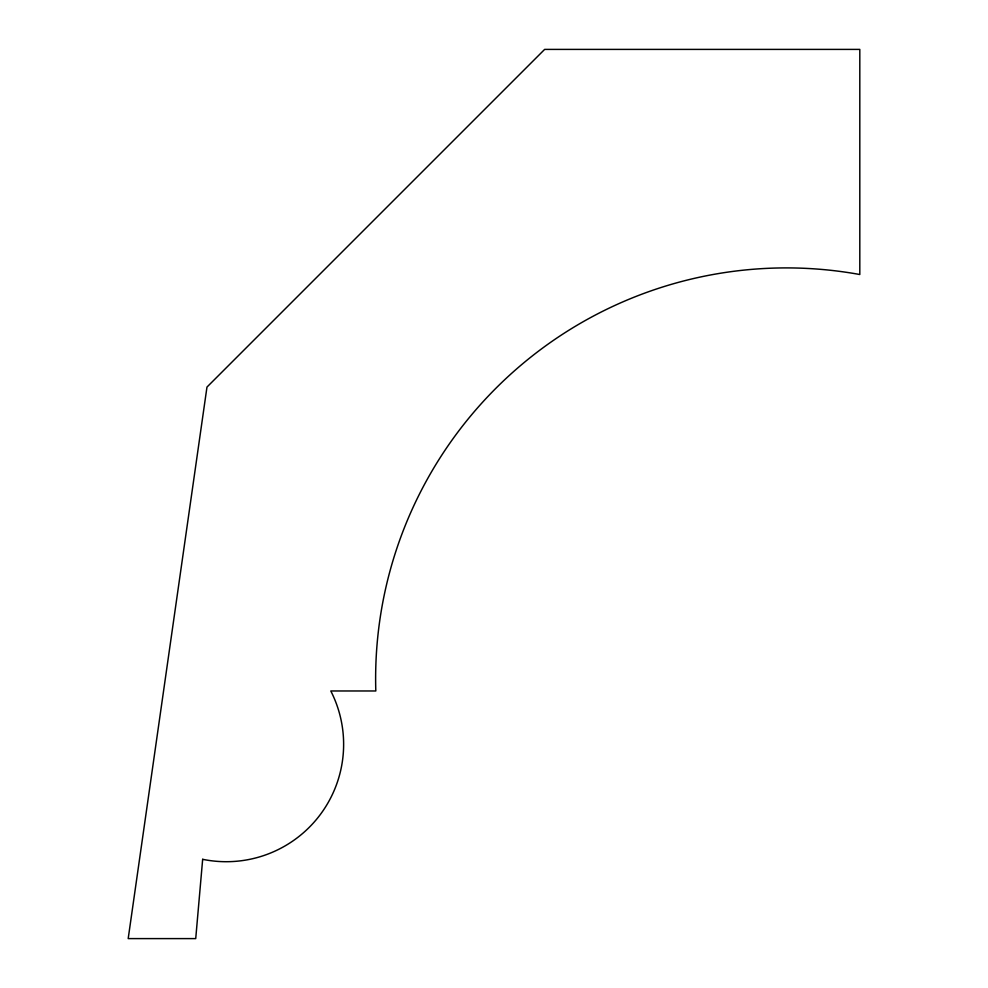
<?xml version="1.0" encoding="UTF-8"?>
<svg xmlns="http://www.w3.org/2000/svg" width="988" height="988" viewBox="0 0 988 988"><rect width="100%" height="100%" fill="white"/><g stroke="black" fill="none" stroke-linecap="round" stroke-linejoin="round"><path stroke-width="1.48" d="M202.663 859.313L195.723 938.6L128.193 938.6L206.974 387.074L544.647 49.4L859.807 49.4L859.807 274.516A410.786 410.786 0 0 0 375.811 690.97L330.795 690.97A117.374 117.374 0 0 1 202.663 859.313"/></g></svg>
